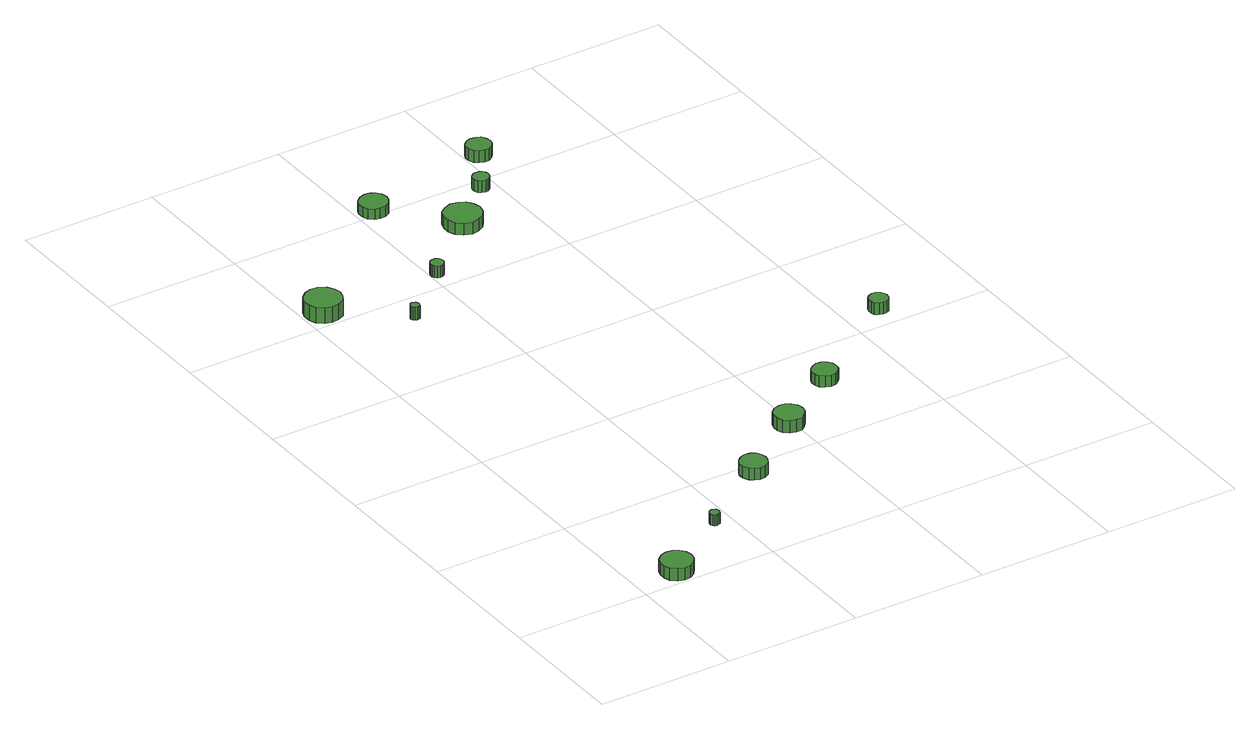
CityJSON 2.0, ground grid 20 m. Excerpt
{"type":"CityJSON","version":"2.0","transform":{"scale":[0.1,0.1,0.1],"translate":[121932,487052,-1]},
"CityObjects":{
"tree1":{"type":"SolitaryVegetationObject","attributes":{"function":"something"},"geometry":[{"type":"MultiSurface","lod":"1","boundaries":[[[0,1,2,3,4,5,6,7,8,9,10,11,12,13,14]],[[15,16,17,18,19,20,21,22,23,24,25,26,27,28,29]],[[0,29,28,1]],[[1,28,27,2]],[[2,27,26,3]],[[3,26,25,4]],[[4,25,24,5]],[[5,24,23,6]],[[6,23,22,7]],[[7,22,21,8]],[[8,21,20,9]],[[9,20,19,10]],[[10,19,18,11]],[[11,18,17,12]],[[12,17,16,13]],[[13,16,15,14]],[[14,15,29,0]]]}]},
"tree2":{"type":"SolitaryVegetationObject","attributes":{"function":"something"},"geometry":[{"type":"MultiSurface","lod":"1","boundaries":[[[30,31,32,33,34,35,36,37,38,39,40,41,42,43,44]],[[45,46,47,48,49,50,51,52,53,54,55,56,57,58,59]],[[30,59,58,31]],[[31,58,57,32]],[[32,57,56,33]],[[33,56,55,34]],[[34,55,54,35]],[[35,54,53,36]],[[36,53,52,37]],[[37,52,51,38]],[[38,51,50,39]],[[39,50,49,40]],[[40,49,48,41]],[[41,48,47,42]],[[42,47,46,43]],[[43,46,45,44]],[[44,45,59,30]]]}]},
"tree3":{"type":"SolitaryVegetationObject","attributes":{"function":"something"},"geometry":[{"type":"MultiSurface","lod":"1","boundaries":[[[60,61,62,63,64,65,66,67,68,69,70,71,72,73,74]],[[75,76,77,78,79,80,81,82,83,84,85,86,87,88,89]],[[60,89,88,61]],[[61,88,87,62]],[[62,87,86,63]],[[63,86,85,64]],[[64,85,84,65]],[[65,84,83,66]],[[66,83,82,67]],[[67,82,81,68]],[[68,81,80,69]],[[69,80,79,70]],[[70,79,78,71]],[[71,78,77,72]],[[72,77,76,73]],[[73,76,75,74]],[[74,75,89,60]]]}]},
"tree4":{"type":"SolitaryVegetationObject","attributes":{"function":"something"},"geometry":[{"type":"MultiSurface","lod":"1","boundaries":[[[90,91,92,93,94,95,96,97,98,99,100,101,102,103,104]],[[105,106,107,108,109,110,111,112,113,114,115,116,117,118,119]],[[90,119,118,91]],[[91,118,117,92]],[[92,117,116,93]],[[93,116,115,94]],[[94,115,114,95]],[[95,114,113,96]],[[96,113,112,97]],[[97,112,111,98]],[[98,111,110,99]],[[99,110,109,100]],[[100,109,108,101]],[[101,108,107,102]],[[102,107,106,103]],[[103,106,105,104]],[[104,105,119,90]]]}]},
"tree5":{"type":"SolitaryVegetationObject","attributes":{"function":"something"},"geometry":[{"type":"MultiSurface","lod":"1","boundaries":[[[120,121,122,123,124,125,126,127,128,129,130,131,132,133,134]],[[135,136,137,138,139,140,141,142,143,144,145,146,147,148,149]],[[120,149,148,121]],[[121,148,147,122]],[[122,147,146,123]],[[123,146,145,124]],[[124,145,144,125]],[[125,144,143,126]],[[126,143,142,127]],[[127,142,141,128]],[[128,141,140,129]],[[129,140,139,130]],[[130,139,138,131]],[[131,138,137,132]],[[132,137,136,133]],[[133,136,135,134]],[[134,135,149,120]]]}]},
"tree6":{"type":"SolitaryVegetationObject","attributes":{"function":"something"},"geometry":[{"type":"MultiSurface","lod":"1","boundaries":[[[150,151,152,153,154,155,156,157,158,159,160,161,162,163,164]],[[165,166,167,168,169,170,171,172,173,174,175,176,177,178,179]],[[150,179,178,151]],[[151,178,177,152]],[[152,177,176,153]],[[153,176,175,154]],[[154,175,174,155]],[[155,174,173,156]],[[156,173,172,157]],[[157,172,171,158]],[[158,171,170,159]],[[159,170,169,160]],[[160,169,168,161]],[[161,168,167,162]],[[162,167,166,163]],[[163,166,165,164]],[[164,165,179,150]]]}]},
"tree7":{"type":"SolitaryVegetationObject","attributes":{"function":"something"},"geometry":[{"type":"MultiSurface","lod":"1","boundaries":[[[180,181,182,183,184,185,186,187,188,189,190,191,192,193,194]],[[195,196,197,198,199,200,201,202,203,204,205,206,207,208,209]],[[180,209,208,181]],[[181,208,207,182]],[[182,207,206,183]],[[183,206,205,184]],[[184,205,204,185]],[[185,204,203,186]],[[186,203,202,187]],[[187,202,201,188]],[[188,201,200,189]],[[189,200,199,190]],[[190,199,198,191]],[[191,198,197,192]],[[192,197,196,193]],[[193,196,195,194]],[[194,195,209,180]]]}]},
"tree8":{"type":"SolitaryVegetationObject","attributes":{"function":"something"},"geometry":[{"type":"MultiSurface","lod":"1","boundaries":[[[210,211,212,213,214,215,216,217,218,219,220,221,222,223,224]],[[225,226,227,228,229,230,231,232,233,234,235,236,237,238,239]],[[210,239,238,211]],[[211,238,237,212]],[[212,237,236,213]],[[213,236,235,214]],[[214,235,234,215]],[[215,234,233,216]],[[216,233,232,217]],[[217,232,231,218]],[[218,231,230,219]],[[219,230,229,220]],[[220,229,228,221]],[[221,228,227,222]],[[222,227,226,223]],[[223,226,225,224]],[[224,225,239,210]]]}]},
"tree9":{"type":"SolitaryVegetationObject","attributes":{"function":"something"},"geometry":[{"type":"MultiSurface","lod":"1","boundaries":[[[240,241,242,243,244,245,246,247,248,249,250,251,252,253,254]],[[255,256,257,258,259,260,261,262,263,264,265,266,267,268,269]],[[240,269,268,241]],[[241,268,267,242]],[[242,267,266,243]],[[243,266,265,244]],[[244,265,264,245]],[[245,264,263,246]],[[246,263,262,247]],[[247,262,261,248]],[[248,261,260,249]],[[249,260,259,250]],[[250,259,258,251]],[[251,258,257,252]],[[252,257,256,253]],[[253,256,255,254]],[[254,255,269,240]]]}]},
"tree10":{"type":"SolitaryVegetationObject","attributes":{"function":"something"},"geometry":[{"type":"MultiSurface","lod":"1","boundaries":[[[270,271,272,273,274,275,276,277,278,279,280,281,282,283,284]],[[285,286,287,288,289,290,291,292,293,294,295,296,297,298,299]],[[270,299,298,271]],[[271,298,297,272]],[[272,297,296,273]],[[273,296,295,274]],[[274,295,294,275]],[[275,294,293,276]],[[276,293,292,277]],[[277,292,291,278]],[[278,291,290,279]],[[279,290,289,280]],[[280,289,288,281]],[[281,288,287,282]],[[282,287,286,283]],[[283,286,285,284]],[[284,285,299,270]]]}]},
"tree11":{"type":"SolitaryVegetationObject","attributes":{"function":"something"},"geometry":[{"type":"MultiSurface","lod":"1","boundaries":[[[300,301,302,303,304,305,306,307,308,309,310,311,312,313,314]],[[315,316,317,318,319,320,321,322,323,324,325,326,327,328,329]],[[300,329,328,301]],[[301,328,327,302]],[[302,327,326,303]],[[303,326,325,304]],[[304,325,324,305]],[[305,324,323,306]],[[306,323,322,307]],[[307,322,321,308]],[[308,321,320,309]],[[309,320,319,310]],[[310,319,318,311]],[[311,318,317,312]],[[312,317,316,313]],[[313,316,315,314]],[[314,315,329,300]]]}]},
"tree12":{"type":"SolitaryVegetationObject","attributes":{"function":"something"},"geometry":[{"type":"MultiSurface","lod":"1","boundaries":[[[330,331,332,333,334,335,336,337,338,339,340,341,342,343,344]],[[345,346,347,348,349,350,351,352,353,354,355,356,357,358,359]],[[330,359,358,331]],[[331,358,357,332]],[[332,357,356,333]],[[333,356,355,334]],[[334,355,354,335]],[[335,354,353,336]],[[336,353,352,337]],[[337,352,351,338]],[[338,351,350,339]],[[339,350,349,340]],[[340,349,348,341]],[[341,348,347,342]],[[342,347,346,343]],[[343,346,345,344]],[[344,345,359,330]]]}]},
"tree13":{"type":"SolitaryVegetationObject","attributes":{"function":"something"},"geometry":[{"type":"MultiSurface","lod":"1","boundaries":[[[360,361,362,363,364,365,366,367,368,369,370,371,372,373,374]],[[375,376,377,378,379,380,381,382,383,384,385,386,387,388,389]],[[360,389,388,361]],[[361,388,387,362]],[[362,387,386,363]],[[363,386,385,364]],[[364,385,384,365]],[[365,384,383,366]],[[366,383,382,367]],[[367,382,381,368]],[[368,381,380,369]],[[369,380,379,370]],[[370,379,378,371]],[[371,378,377,372]],[[372,377,376,373]],[[373,376,375,374]],[[374,375,389,360]]]}]}
},
"vertices":[
[88,25,27],[86,34,27],[80,42,27],[72,47,27],[62,48,27],[53,45,27],[45,38,27],[42,29,27],[42,20,27],[45,11,27],[53,4,27],[62,1,27],[72,2,27],[80,7,27],[86,15,27],[86,15,8],[80,7,8],[72,2,8],[62,1,8],[53,4,8],[45,11,8],[42,20,8],[42,29,8],[45,38,8],[53,45,8],[62,48,8],[72,47,8],[80,42,8],[86,34,8],[88,25,8],
[181,101,25],[180,104,25],[179,106,25],[176,107,25],[173,108,25],[170,107,25],[168,105,25],[167,102,25],[167,99,25],[168,96,25],[170,94,25],[173,93,25],[176,94,25],[179,95,25],[180,98,25],[180,98,8],[179,95,8],[176,94,8],[173,93,8],[170,94,8],[168,96,8],[167,99,8],[167,102,8],[168,105,8],[170,107,8],[173,108,8],[176,107,8],[179,106,8],[180,104,8],[181,101,8],
[58,831,30],[55,842,30],[49,851,30],[39,857,30],[28,858,30],[18,855,30],[9,847,30],[5,837,30],[5,826,30],[9,816,30],[18,808,30],[28,805,30],[39,806,30],[49,811,30],[55,821,30],[55,821,6],[49,811,6],[39,806,6],[28,805,6],[18,808,6],[9,816,6],[5,826,6],[5,837,6],[9,847,6],[18,855,6],[28,858,6],[39,857,6],[49,851,6],[55,842,6],[58,831,6],
[307,181,25],[305,189,25],[301,196,25],[294,200,25],[285,201,25],[278,198,25],[272,193,25],[268,185,25],[268,177,25],[272,169,25],[278,164,25],[285,161,25],[294,162,25],[301,166,25],[305,173,25],[305,173,7],[301,166,7],[294,162,7],[285,161,7],[278,164,7],[272,169,7],[268,177,7],[268,185,7],[272,193,7],[278,198,7],[285,201,7],[294,200,7],[301,196,7],[305,189,7],[307,181,7],
[133,755,26],[132,758,26],[131,760,26],[128,761,26],[126,762,26],[123,761,26],[121,759,26],[120,757,26],[120,754,26],[121,751,26],[123,750,26],[126,749,26],[128,749,26],[131,750,26],[132,753,26],[132,753,6],[131,750,6],[128,749,6],[126,749,6],[123,750,6],[121,751,6],[120,754,6],[120,757,6],[121,759,6],[123,761,6],[126,762,6],[128,761,6],[131,760,6],[132,758,6],[133,755,6],
[220,830,25],[219,834,25],[217,838,25],[213,840,25],[209,840,25],[205,839,25],[202,836,25],[201,832,25],[201,828,25],[202,825,25],[205,822,25],[209,821,25],[213,821,25],[217,823,25],[219,826,25],[219,826,7],[217,823,7],[213,821,7],[209,821,7],[205,822,7],[202,825,7],[201,828,7],[201,832,7],[202,836,7],[205,839,7],[209,840,7],[213,840,7],[217,838,7],[219,834,7],[220,830,7],
[415,257,26],[413,266,26],[407,273,26],[400,278,26],[391,279,26],[382,276,26],[375,270,26],[372,262,26],[372,253,26],[375,244,26],[382,238,26],[391,236,26],[400,236,26],[407,241,26],[413,248,26],[413,248,7],[407,241,7],[400,236,7],[391,236,7],[382,238,7],[375,244,7],[372,253,7],[372,262,7],[375,270,7],[382,276,7],[391,279,7],[400,278,7],[407,273,7],[413,266,7],[415,257,7],
[247,1009,23],[245,1018,23],[240,1025,23],[233,1029,23],[224,1030,23],[216,1027,23],[209,1021,23],[206,1014,23],[206,1005,23],[209,997,23],[216,991,23],[224,989,23],[233,990,23],[240,994,23],[245,1001,23],[245,1001,7],[240,994,7],[233,990,7],[224,989,7],[216,991,7],[209,997,7],[206,1005,7],[206,1014,7],[209,1021,7],[216,1027,7],[224,1030,7],[233,1029,7],[240,1025,7],[245,1018,7],[247,1009,7],
[335,918,25],[332,929,25],[326,938,25],[316,943,25],[305,945,25],[294,941,25],[285,934,25],[281,923,25],[281,912,25],[285,901,25],[294,894,25],[305,890,25],[316,892,25],[326,897,25],[332,906,25],[332,906,7],[326,897,7],[316,892,7],[305,890,7],[294,894,7],[285,901,7],[281,912,7],[281,923,7],[285,934,7],[294,941,7],[305,945,7],[316,943,7],[326,938,7],[332,929,7],[335,918,7],
[512,325,24],[511,333,24],[506,339,24],[500,343,24],[492,344,24],[485,341,24],[479,336,24],[476,329,24],[476,322,24],[479,315,24],[485,310,24],[492,307,24],[500,308,24],[506,312,24],[511,318,24],[511,318,7],[506,312,7],[500,308,7],[492,307,7],[485,310,7],[479,315,7],[476,322,7],[476,329,7],[479,336,7],[485,341,7],[492,344,7],[500,343,7],[506,339,7],[511,333,7],[512,325,7],
[390,982,25],[389,987,25],[386,991,25],[382,993,25],[377,994,25],[372,992,25],[368,989,25],[366,984,25],[366,979,25],[368,974,25],[372,971,25],[377,969,25],[382,970,25],[386,973,25],[389,977,25],[389,977,7],[386,973,7],[382,970,7],[377,969,7],[372,971,7],[368,974,7],[366,979,7],[366,984,7],[368,989,7],[372,992,7],[377,994,7],[382,993,7],[386,991,7],[389,987,7],[390,982,7],
[438,1051,25],[436,1059,25],[432,1065,25],[425,1068,25],[418,1069,25],[411,1067,25],[405,1062,25],[402,1055,25],[402,1048,25],[405,1041,25],[411,1036,25],[418,1034,25],[425,1034,25],[432,1038,25],[436,1044,25],[436,1044,7],[432,1038,7],[425,1034,7],[418,1034,7],[411,1036,7],[405,1041,7],[402,1048,7],[402,1055,7],[405,1062,7],[411,1067,7],[418,1069,7],[425,1068,7],[432,1065,7],[436,1059,7],[438,1051,7],
[665,437,25],[664,442,25],[661,447,25],[656,450,25],[650,451,25],[645,449,25],[640,445,25],[638,440,25],[638,434,25],[640,429,25],[645,425,25],[650,423,25],[656,424,25],[661,426,25],[664,431,25],[664,431,7],[661,426,7],[656,424,7],[650,423,7],[645,425,7],[640,429,7],[638,434,7],[638,440,7],[640,445,7],[645,449,7],[650,451,7],[656,450,7],[661,447,7],[664,442,7],[665,437,7]
]}
